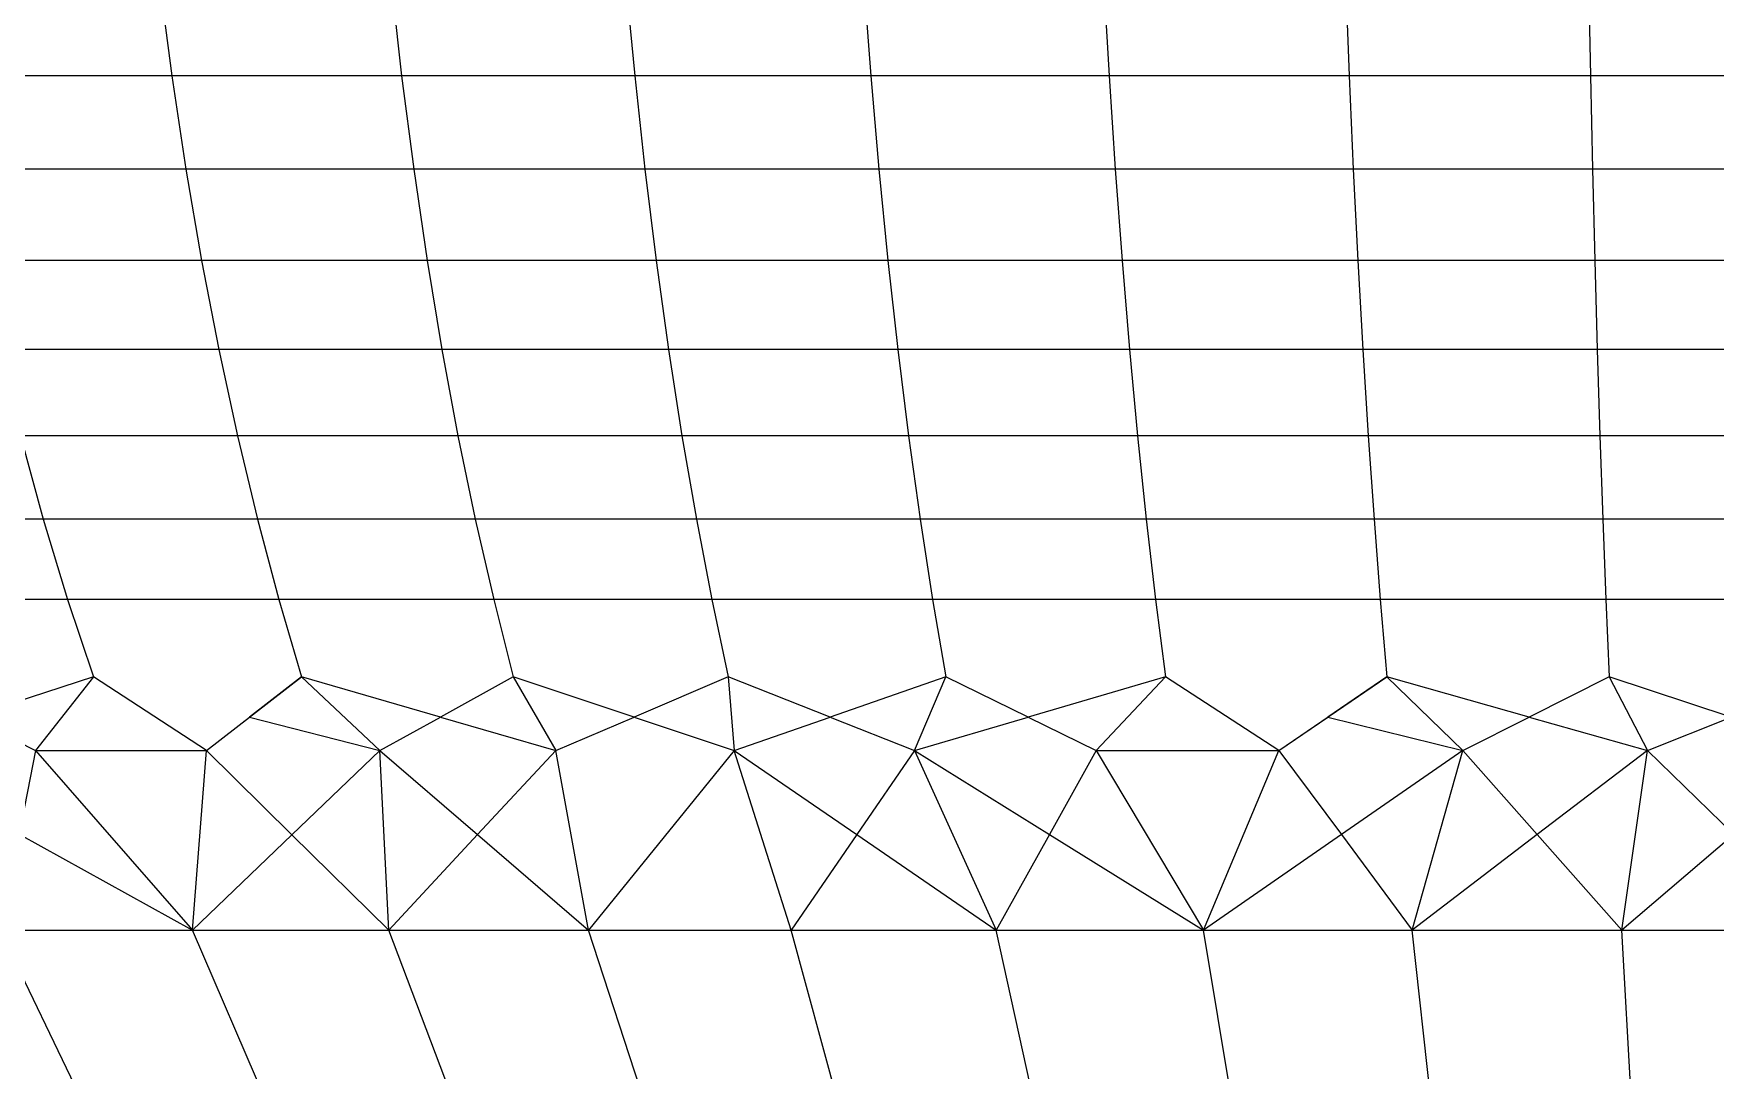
# Model space of a CAD drawing. Header units: inches. Extents: x 17 to 4615, y 5 to 3256.
# Drawn here: x 747.778 to 748.67, y 2594.902 to 2595.452 of the extents above; entities that cross this region are included whole.
import ezdxf

# ---------------------------------------------------------------- set-up
doc = ezdxf.new("R2010")
doc.units = ezdxf.units.IN
doc.header["$MEASUREMENT"] = 0

msp = doc.modelspace()

# ---------------------------------------------------------------- linework, layer by layer
for p, q in [((747.8451, 2595.48023), (747.85176, 2595.42954)), ((747.96788, 2595.48023), (747.97358, 2595.42954)), ((748.09245, 2595.48023), (748.09724, 2595.42954)), ((748.21858, 2595.48023), (748.22242, 2595.42954)), ((748.34596, 2595.48023), (748.34886, 2595.42954)), ((748.47425, 2595.48023), (748.47618, 2595.42954)), ((748.60319, 2595.48023), (748.60414, 2595.42954)), ((747.85176, 2595.42954), (747.73204, 2595.42954)), ((747.85176, 2595.42954), (747.85923, 2595.37992)), ((747.97358, 2595.42954), (747.85176, 2595.42954)), ((747.97358, 2595.42954), (747.98002, 2595.37992)), ((748.09724, 2595.42954), (747.97358, 2595.42954)), ((748.09724, 2595.42954), (748.10264, 2595.37992)), ((748.22242, 2595.42954), (748.09724, 2595.42954)), ((748.22242, 2595.42954), (748.22676, 2595.37992)), ((748.34886, 2595.42954), (748.22242, 2595.42954)), ((748.34886, 2595.42954), (748.35209, 2595.37992)), ((748.47618, 2595.42954), (748.34886, 2595.42954)), ((748.47618, 2595.42954), (748.47837, 2595.37992)), ((748.60414, 2595.42954), (748.47618, 2595.42954)), ((748.60414, 2595.42954), (748.60523, 2595.37992)), ((748.7324, 2595.42954), (748.60414, 2595.42954)), ((747.85923, 2595.37992), (747.74055, 2595.37992)), ((747.85923, 2595.37992), (747.86753, 2595.33146)), ((747.98002, 2595.37992), (747.85923, 2595.37992)), ((747.98002, 2595.37992), (747.98716, 2595.33146)), ((748.10264, 2595.37992), (747.98002, 2595.37992)), ((748.10264, 2595.37992), (748.10862, 2595.33146)), ((748.22676, 2595.37992), (748.10264, 2595.37992)), ((748.22676, 2595.37992), (748.23158, 2595.33146)), ((748.35209, 2595.37992), (748.22676, 2595.37992)), ((748.35209, 2595.37992), (748.35572, 2595.33146)), ((748.47837, 2595.37992), (748.35209, 2595.37992)), ((748.47837, 2595.37992), (748.48078, 2595.33146)), ((748.60523, 2595.37992), (748.47837, 2595.37992)), ((748.60523, 2595.37992), (748.60646, 2595.33146)), ((748.7324, 2595.37992), (748.60523, 2595.37992)), ((747.86753, 2595.33146), (747.74995, 2595.33146)), ((747.86753, 2595.33146), (747.87663, 2595.28425)), ((747.98716, 2595.33146), (747.86753, 2595.33146)), ((747.98716, 2595.33146), (747.99501, 2595.28425)), ((748.10862, 2595.33146), (747.98716, 2595.33146)), ((748.10862, 2595.33146), (748.11518, 2595.28425)), ((748.23158, 2595.33146), (748.10862, 2595.33146)), ((748.23158, 2595.33146), (748.23683, 2595.28425)), ((748.35572, 2595.33146), (748.23158, 2595.33146)), ((748.35572, 2595.33146), (748.35969, 2595.28425)), ((748.48078, 2595.33146), (748.35572, 2595.33146)), ((748.48078, 2595.33146), (748.48341, 2595.28425)), ((748.60646, 2595.33146), (748.48078, 2595.33146)), ((748.60646, 2595.33146), (748.60777, 2595.28425)), ((748.7324, 2595.33146), (748.60646, 2595.33146)), ((747.87663, 2595.28425), (747.76029, 2595.28425)), ((747.87663, 2595.28425), (747.88648, 2595.23844)), ((747.99501, 2595.28425), (747.87663, 2595.28425)), ((747.99501, 2595.28425), (748.00352, 2595.23844)), ((748.11518, 2595.28425), (747.99501, 2595.28425)), ((748.11518, 2595.28425), (748.12229, 2595.23844)), ((748.23683, 2595.28425), (748.11518, 2595.28425)), ((748.23683, 2595.28425), (748.24253, 2595.23844)), ((748.35969, 2595.28425), (748.23683, 2595.28425)), ((748.35969, 2595.28425), (748.36396, 2595.23844)), ((748.48341, 2595.28425), (748.35969, 2595.28425)), ((748.48341, 2595.28425), (748.48631, 2595.23844)), ((748.60777, 2595.28425), (748.48341, 2595.28425)), ((748.60777, 2595.28425), (748.6092, 2595.23844)), ((748.7324, 2595.28425), (748.60777, 2595.28425)), ((747.77149, 2595.23844), (747.78355, 2595.19416)), ((747.88648, 2595.23844), (747.77149, 2595.23844)), ((747.88648, 2595.23844), (747.89711, 2595.19416)), ((748.00352, 2595.23844), (747.88648, 2595.23844)), ((748.00352, 2595.23844), (748.01264, 2595.19416)), ((748.12229, 2595.23844), (748.00352, 2595.23844)), ((748.12229, 2595.23844), (748.12995, 2595.19416)), ((748.24253, 2595.23844), (748.12229, 2595.23844)), ((748.24253, 2595.23844), (748.2487, 2595.19416)), ((748.36396, 2595.23844), (748.24253, 2595.23844)), ((748.36396, 2595.23844), (748.3686, 2595.19416)), ((748.48631, 2595.23844), (748.36396, 2595.23844)), ((748.48631, 2595.23844), (748.48939, 2595.19416)), ((748.6092, 2595.23844), (748.48631, 2595.23844)), ((748.6092, 2595.23844), (748.61076, 2595.19416)), ((748.7324, 2595.23844), (748.6092, 2595.23844)), ((747.78355, 2595.19416), (747.67231, 2595.19416)), ((747.78355, 2595.19416), (747.79643, 2595.15146)), ((747.89711, 2595.19416), (747.78355, 2595.19416)), ((747.89711, 2595.19416), (747.90846, 2595.15146)), ((748.01264, 2595.19416), (747.89711, 2595.19416)), ((748.01264, 2595.19416), (748.02244, 2595.15146)), ((748.12995, 2595.19416), (748.01264, 2595.19416)), ((748.12995, 2595.19416), (748.13813, 2595.15146)), ((748.2487, 2595.19416), (748.12995, 2595.19416)), ((748.2487, 2595.19416), (748.25526, 2595.15146)), ((748.3686, 2595.19416), (748.2487, 2595.19416)), ((748.3686, 2595.19416), (748.37355, 2595.15146)), ((748.48939, 2595.19416), (748.3686, 2595.19416)), ((748.48939, 2595.19416), (748.49269, 2595.15146)), ((748.61076, 2595.19416), (748.48939, 2595.19416)), ((748.61076, 2595.19416), (748.61241, 2595.15146)), ((748.7324, 2595.19416), (748.61076, 2595.19416)), ((747.79643, 2595.15146), (747.68669, 2595.15146)), ((747.79643, 2595.15146), (747.81013, 2595.11051)), ((747.90846, 2595.15146), (747.79643, 2595.15146)), ((747.90846, 2595.15146), (747.92048, 2595.11051)), ((748.02244, 2595.15146), (747.90846, 2595.15146)), ((748.02244, 2595.15146), (748.03282, 2595.11051)), ((748.13813, 2595.15146), (748.02244, 2595.15146)), ((748.13813, 2595.15146), (748.1468, 2595.11051)), ((748.25526, 2595.15146), (748.13813, 2595.15146)), ((748.25526, 2595.15146), (748.26225, 2595.11051)), ((748.37355, 2595.15146), (748.25526, 2595.15146)), ((748.37355, 2595.15146), (748.37879, 2595.11051)), ((748.49269, 2595.15146), (748.37355, 2595.15146)), ((748.49269, 2595.15146), (748.4962, 2595.11051)), ((748.61241, 2595.15146), (748.49269, 2595.15146)), ((748.61241, 2595.15146), (748.61415, 2595.11051)), ((748.7324, 2595.15146), (748.61241, 2595.15146)), ((747.81013, 2595.11051), (747.74448, 2595.08903)), ((747.81013, 2595.11051), (747.77946, 2595.07135)), ((747.87004, 2595.07135), (747.81013, 2595.11051)), ((747.87004, 2595.07135), (747.92048, 2595.11051)), ((747.92048, 2595.11051), (747.89298, 2595.08916)), ((747.96211, 2595.07135), (747.92048, 2595.11051)), ((747.99421, 2595.08913), (747.92048, 2595.11051)), ((748.03282, 2595.11051), (747.99421, 2595.08913)), ((748.03282, 2595.11051), (748.05549, 2595.07135)), ((748.09689, 2595.08911), (748.03282, 2595.11051)), ((748.1468, 2595.11051), (748.09689, 2595.08911)), ((748.1468, 2595.11051), (748.15003, 2595.07135)), ((748.20085, 2595.08909), (748.1468, 2595.11051)), ((748.26225, 2595.11051), (748.20085, 2595.08909)), ((748.24559, 2595.07135), (748.26225, 2595.11051)), ((748.30587, 2595.08907), (748.26225, 2595.11051)), ((748.37879, 2595.11051), (748.30587, 2595.08907)), ((748.37879, 2595.11051), (748.34193, 2595.07135)), ((748.43898, 2595.07135), (748.37879, 2595.11051)), ((748.43898, 2595.07135), (748.4962, 2595.11051)), ((748.4962, 2595.11051), (748.46494, 2595.08912)), ((748.4962, 2595.11051), (748.53651, 2595.07135)), ((748.57172, 2595.08911), (748.4962, 2595.11051)), ((748.61415, 2595.11051), (748.57172, 2595.08911)), ((748.61415, 2595.11051), (748.63438, 2595.07135)), ((748.67881, 2595.0891), (748.61415, 2595.11051)), ((747.74448, 2595.08903), (747.77946, 2595.07135)), ((747.87004, 2595.07135), (747.89298, 2595.08916)), ((747.89298, 2595.08916), (747.96211, 2595.07135)), ((747.96211, 2595.07135), (747.99421, 2595.08913)), ((747.99421, 2595.08913), (748.05549, 2595.07135)), ((748.05549, 2595.07135), (748.09689, 2595.08911)), ((748.09689, 2595.08911), (748.15003, 2595.07135)), ((748.15003, 2595.07135), (748.20085, 2595.08909)), ((748.20085, 2595.08909), (748.24559, 2595.07135)), ((748.24559, 2595.07135), (748.30587, 2595.08907)), ((748.30587, 2595.08907), (748.34193, 2595.07135)), ((748.43898, 2595.07135), (748.46494, 2595.08912)), ((748.46494, 2595.08912), (748.53651, 2595.07135)), ((748.53651, 2595.07135), (748.57172, 2595.08911)), ((748.57172, 2595.08911), (748.63438, 2595.07135)), ((748.63438, 2595.07135), (748.67881, 2595.0891)), ((747.77946, 2595.07135), (747.77074, 2595.02699)), ((747.77946, 2595.07135), (747.86274, 2594.97614)), ((747.77946, 2595.07135), (747.87004, 2595.07135)), ((747.86274, 2594.97614), (747.87004, 2595.07135)), ((747.87004, 2595.07135), (747.91546, 2595.02666)), ((747.96211, 2595.07135), (747.91546, 2595.02666)), ((747.96681, 2594.97614), (747.96211, 2595.07135)), ((747.96211, 2595.07135), (748.01393, 2595.02674)), ((748.05549, 2595.07135), (748.01393, 2595.02674)), ((748.0727, 2594.97614), (748.05549, 2595.07135)), ((748.15003, 2595.07135), (748.0727, 2594.97614)), ((748.18022, 2594.97614), (748.15003, 2595.07135)), ((748.15003, 2595.07135), (748.21502, 2595.02684)), ((748.24559, 2595.07135), (748.21502, 2595.02684)), ((748.24559, 2595.07135), (748.28904, 2594.97614)), ((748.24559, 2595.07135), (748.31723, 2595.02688)), ((748.34193, 2595.07135), (748.31723, 2595.02688)), ((748.34193, 2595.07135), (748.39897, 2594.97614)), ((748.34193, 2595.07135), (748.43898, 2595.07135)), ((748.39897, 2594.97614), (748.43898, 2595.07135)), ((748.43898, 2595.07135), (748.47208, 2595.02675)), ((748.53651, 2595.07135), (748.47208, 2595.02675)), ((748.50965, 2594.97614), (748.53651, 2595.07135)), ((748.53651, 2595.07135), (748.576, 2595.02679)), ((748.63438, 2595.07135), (748.576, 2595.02679)), ((748.62089, 2594.97614), (748.63438, 2595.07135)), ((748.63438, 2595.07135), (748.68024, 2595.02681)), ((747.77074, 2595.02699), (747.86274, 2594.97614)), ((747.91546, 2595.02666), (747.86274, 2594.97614)), ((747.91546, 2595.02666), (747.96681, 2594.97614)), ((748.01393, 2595.02674), (747.96681, 2594.97614)), ((748.01393, 2595.02674), (748.0727, 2594.97614)), ((748.21502, 2595.02684), (748.18022, 2594.97614)), ((748.21502, 2595.02684), (748.28904, 2594.97614)), ((748.31723, 2595.02688), (748.28904, 2594.97614)), ((748.31723, 2595.02688), (748.39897, 2594.97614)), ((748.47208, 2595.02675), (748.39897, 2594.97614)), ((748.47208, 2595.02675), (748.50965, 2594.97614)), ((748.576, 2595.02679), (748.50965, 2594.97614)), ((748.576, 2595.02679), (748.62089, 2594.97614)), ((748.68024, 2595.02681), (748.62089, 2594.97614)), ((747.76075, 2594.97614), (747.86274, 2594.97614)), ((747.80479, 2594.88447), (747.76075, 2594.97614)), ((747.86274, 2594.97614), (747.96681, 2594.97614)), ((747.90214, 2594.88447), (747.86274, 2594.97614)), ((747.96681, 2594.97614), (748.0727, 2594.97614)), ((748.00148, 2594.88447), (747.96681, 2594.97614)), ((748.0727, 2594.97614), (748.18022, 2594.97614)), ((748.10261, 2594.88447), (748.0727, 2594.97614)), ((748.18022, 2594.97614), (748.28904, 2594.97614)), ((748.20524, 2594.88447), (748.18022, 2594.97614)), ((748.28904, 2594.97614), (748.39897, 2594.97614)), ((748.30915, 2594.88447), (748.28904, 2594.97614)), ((748.39897, 2594.97614), (748.50965, 2594.97614)), ((748.41407, 2594.88447), (748.39897, 2594.97614)), ((748.50965, 2594.97614), (748.62089, 2594.97614)), ((748.51976, 2594.88447), (748.50965, 2594.97614)), ((748.62089, 2594.97614), (748.7324, 2594.97614)), ((748.62596, 2594.88447), (748.62089, 2594.97614))]:
    msp.add_line(p, q)

doc.saveas('drawing.dxf')
